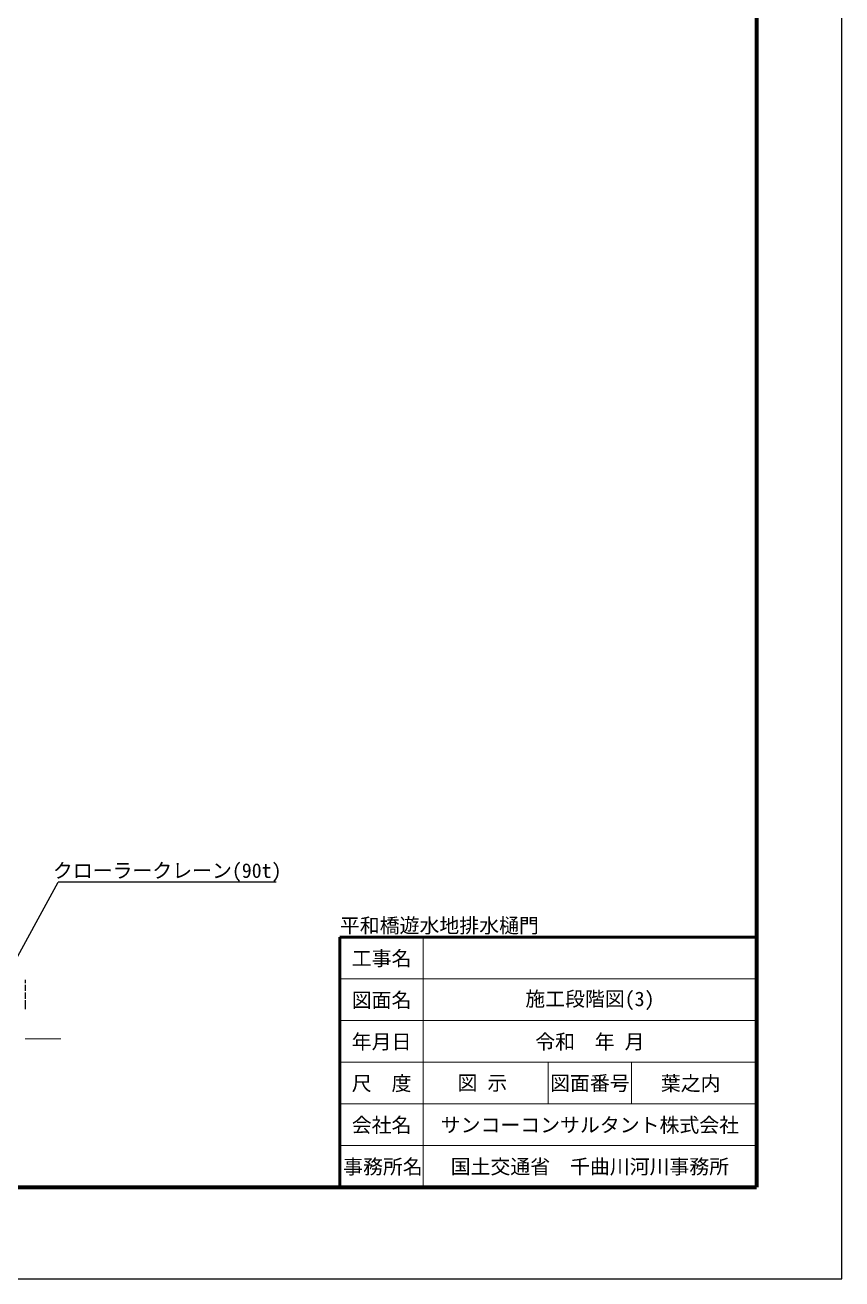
# Model space of a CAD drawing. Header units: millimetres. Extents: x -2078669 to -1085629, y -5987148 to 310365.
# Drawn here: x -1465681 to -1367638, y -802452 to -652001 of the extents above; entities that cross this region are included whole.
import ezdxf
from ezdxf.enums import TextEntityAlignment as Align

# ---------------------------------------------------------------- set-up
doc = ezdxf.new("R2010")
doc.units = ezdxf.units.MM
doc.header["$LTSCALE"] = 500
doc.layers.get('Defpoints').update_dxf_attribs({"color": 153})
doc.layers.add('2', color=7, linetype='Continuous')
for name, color, linetype, lineweight in [('D-BGD', 7, 'Continuous', 13), ('D-BYP-STR8', 5, 'Continuous', 25), ('D-BYP-STRB', 5, 'Continuous', 25), ('D-TTL', 2, 'Continuous', 140), ('D-TTL-FRAM', 2, 'Continuous', 50), ('D-TTL-LINE', 7, 'Continuous', 13), ('D-TTL-TXT', 7, 'Continuous', 13)]:
    doc.layers.add(name, color=color, linetype=linetype, lineweight=lineweight)
doc.styles.add('MS ゴシック', font='MS Gothic.ttf')
doc.dimstyles.new('DIM-500-F', dxfattribs={"dimscale": 500, "dimtxt": 3.5, "dimasz": 2.5, "dimexe": 0, "dimexo": 2, "dimgap": 0.8, "dimtad": 1, "dimdec": 0, "dimzin": 0, "dimdsep": 46, "dimtxsty": 'MS ゴシック', "dimblk": 'OPEN', "dimcen": 0.1, "dimclrd": 256, "dimclre": 256, "dimclrt": 256, "dimaunit": 1, "dimadec": 4, "dimazin": 0, "dimtfac": 1, "dimtdec": 0, "dimtmove": 2, "dimatfit": 3, "dimldrblk": 'OPEN', "dimfxl": 1, "dimtolj": 1, "dimtzin": 0, "dimlwd": -1, "dimlwe": -1, "dimarcsym": 2})

# ---------------------------------------------------------------- blocks, each defined once
blk = doc.blocks.new('_Open')
at = {"color": 0, "linetype": 'ByBlock', "lineweight": -2}
for p, q in [((-1, 0.17), (0, 0)), ((-1, -0.17), (0, 0)), ((0, 0), (-1, 0))]:
    blk.add_line(p, q, dxfattribs=at)
blk = doc.blocks.new('A$C57306f55')
at = {"layer": 'D-BYP-STRB', "linetype": 'Continuous'}
for p, q in [((0, 3426), (0, 3261)), ((0, 3191), (0, 2891)), ((0, 2821), (0, 2521)), ((0, 2451), (0, 2010))]:
    blk.add_line(p, q, dxfattribs=at)

msp = doc.modelspace()

# ---------------------------------------------------------------- linework, layer by layer
at = {"layer": 'D-BGD', "linetype": 'Continuous', "lineweight": 13, "elevation": 708000}
for points in [[(-1463500, -773649.6), (-1464241.9, -773649.6), (-1464415.5, -773649.6), (-1464717.7, -773649.6), (-1465331.1, -773649.6), (-1465683.7, -773649.6)], [(-1465683.7, -773649.6), (-1465331.1, -773649.6), (-1464717.7, -773649.6), (-1464415.5, -773649.6), (-1464241.9, -773649.6), (-1461393.4, -773649.6), (-1461386.2, -773649.6)]]:
    msp.add_lwpolyline(points, dxfattribs=at)
at = {"layer": 'D-BYP-STR8'}
msp.add_line((-1435533.3, -754855, 708000), (-1461713.3, -754855, 708000), dxfattribs=at)
at = {"layer": 'D-TTL'}
for p in [(-1377887.6, -516452.3), (-1777887.6, -791452.3)]:
    msp.add_line(p, (-1377887.6, -791452.3), dxfattribs=at)
at = {"layer": 'D-TTL-FRAM'}
for p, q in [((-1427887.6, -791452.3), (-1427887.6, -761452.3)), ((-1427887.6, -761452.3), (-1377887.6, -761452.3))]:
    msp.add_line(p, q, dxfattribs=at)
at = {"layer": 'D-TTL-LINE'}
for p, q in [((-1417887.6, -791452.3), (-1417887.6, -761452.3)), ((-1427887.6, -766452.3), (-1377887.6, -766452.3)), ((-1427887.6, -771452.3), (-1377887.6, -771452.3)), ((-1427887.6, -776452.3), (-1377887.6, -776452.3)), ((-1402887.6, -781452.3), (-1402887.6, -776452.3)), ((-1392887.6, -781452.3), (-1392887.6, -776452.3)), ((-1427887.6, -781452.3), (-1377887.6, -781452.3)), ((-1427887.6, -786452.3), (-1377887.6, -786452.3))]:
    msp.add_line(p, q, dxfattribs=at)
at = {"layer": 'Defpoints', "color": 1}
msp.add_lwpolyline([(-1788137.6, -802452.3), (-1367637.6, -802452.3), (-1367637.6, -505452.3), (-1788137.6, -505452.3)], close=True, dxfattribs=at)

# ---------------------------------------------------------------- block references
at = {"layer": '2', "xscale": -2.5, "yscale": 2.5, "zscale": 2.5}
msp.add_blockref('A$C57306f55', (-1465681.1, -775128.2, 708000), dxfattribs=at)

# ---------------------------------------------------------------- texts
at = {"layer": 'D-BYP-STR8', "style": 'MS ゴシック'}
msp.add_text('クローラークレーン(90t)', height=1750, dxfattribs=at).set_placement((-1448623.3, -754855, 708000), align=Align.BOTTOM_CENTER)
at = {"layer": 'D-TTL-TXT', "style": 'MS ゴシック'}
msp.add_text('平和橋遊水地排水樋門', height=1750, dxfattribs=at).set_placement((-1427887.6, -761452.3), align=Align.BOTTOM_LEFT)
for s, p in [('工事名', (-1422887.6, -763952.3)), ('図面名', (-1422887.6, -768952.3)), ('施工段階図(3)', (-1397887.6, -768952.3)), ('年月日', (-1422887.6, -773952.3)), ('令和  年 月', (-1397887.6, -773952.3)), ('尺\u3000度', (-1422887.6, -778952.3)), ('図 示', (-1410788.6, -778952.3)), ('図面番号', (-1397887.6, -778952.3)), ('葉之内', (-1385788.6, -778952.3)), ('会社名', (-1422887.6, -783952.3)), ('サンコーコンサルタント株式会社', (-1397887.6, -783952.3)), ('事務所名', (-1422727, -788952.3)), ('国土交通省\u3000千曲川河川事務所', (-1397887.6, -788952.3))]:
    msp.add_text(s, height=1750, dxfattribs=at).set_placement(p, align=Align.MIDDLE)

# ---------------------------------------------------------------- leaders
at = {"layer": 'D-BYP-STR8'}
msp.add_leader([(-1467741.4, -765917.1, 708000), (-1461713.3, -754855, 708000)], dimstyle='DIM-500-F', dxfattribs=at)

doc.saveas('drawing.dxf')
